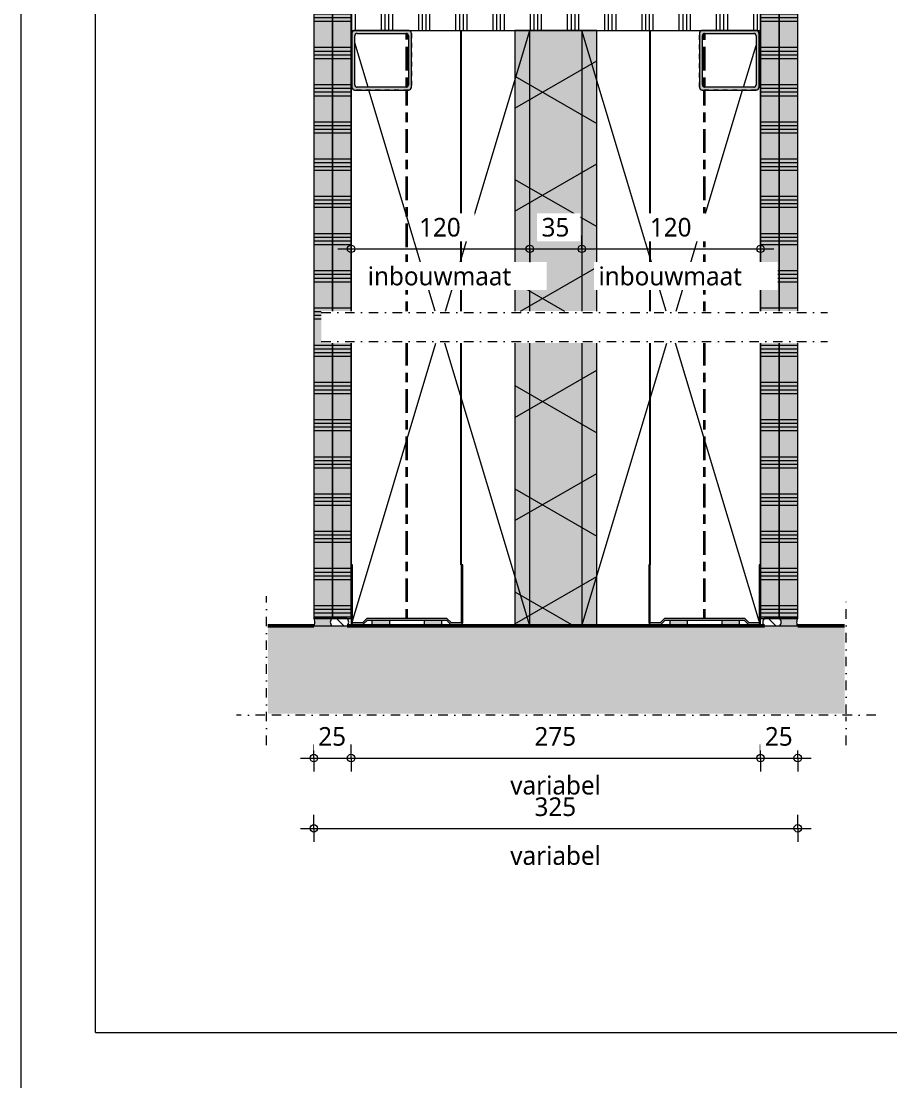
# Model space of a CAD drawing. Header units: millimetres. Extents: x -617 to 12931, y -7813 to -1363.
# Drawn here: x -589 to -6, y -6311 to -5599 of the extents above; entities that cross this region are included whole.
import ezdxf

# ---------------------------------------------------------------- set-up
doc = ezdxf.new("R2010")
doc.units = ezdxf.units.MM
for name, pattern in [('Center', [31.75, 6.35, -4.7625, 15.875, -4.7625]), ('Dash', [6.35, 3.175, -3.175]), ('Dash dot', [15.875, 6.35, -4.7625, 0, -4.7625])]:
    doc.linetypes.add(name, pattern=pattern)
for name, color, linetype, lineweight in [('A-ANNO-DIMS', 211, 'Continuous', 13), ('A-ANNO-DIMS-5', 211, 'Continuous', 13), ('A-DETL', 90, 'Continuous', 13), ('A-DETL-CNTR', 5, 'Center', 35), ('A-DETL-GENF', 92, 'Continuous', 18), ('A-DETL-GENF-HDLN', 1, 'Dash', 18), ('A-DETL-MBND', 5, 'Continuous', 25)]:
    doc.layers.add(name, color=color, linetype=linetype, lineweight=lineweight)
doc.styles.add('Segoe UI_3', font='segoeui.ttf', dxfattribs={"height": 12.5})
doc.dimstyles.new('2_5_mm', dxfattribs={"dimscale": 304.8, "dimtxt": 13.092049, "dimasz": 0.016404, "dimexe": 0.029528, "dimexo": 0.0625, "dimgap": 0.014764, "dimtad": 1, "dimdec": 0, "dimzin": 0, "dimdsep": 46, "dimtxsty": 'Segoe UI_3', "dimblk1": 'DOTBLANK', "dimblk2": 'DOTBLANK', "dimsah": 1, "dimcen": 0.09, "dimdle": 0.029528, "dimazin": 0, "dimtfac": 1, "dimtdec": 4, "dimtix": 1, "dimtmove": 0, "dimatfit": 3, "dimfxl": 0.029528, "dimfxlon": 1, "dimtvp": 1, "dimtfill": 1, "dimtolj": 1, "dimtzin": 0, "dimarcsym": 2})

# ---------------------------------------------------------------- blocks, each defined once
blk = doc.blocks.new('42 isolatie - Type 1-3760053-22_1 Principedetails metalstud')
at = {"layer": 'A-DETL-GENF'}
h = blk.add_hatch(color=256, dxfattribs=at)
h.paths.add_polyline_path([(400.28, 55.8), (210.25, 55.8), (210.25, 0.8), (400.28, 0.8)])
h.paths.add_polyline_path([(188.77, 0.8), (188.77, 55.8), (0.28, 55.8), (0.28, 0.8), (111.44, 0.8)])
at = {"layer": 'A-DETL-GENF', "lineweight": 13}
h = blk.add_hatch(dxfattribs=at)
h.set_pattern_fill('FP_1', color=256, style=0, pattern_type=2)
h.set_pattern_definition([(60, (0, 60.8), (-51.9615, 30), []), (120, (0, 60.8), (-51.9615, -30), [])])
h.paths.add_polyline_path([(400.28, 55.8), (210.25, 55.8), (210.25, 0.8), (400.28, 0.8)])
h.paths.add_polyline_path([(188.77, 0.8), (188.77, 55.8), (0.28, 55.8), (0.28, 0.8), (111.44, 0.8)])
at = {"layer": 'A-DETL-GENF'}
for p, q in [((188.77, 55.8), (0.28, 55.8)), ((0.28, 55.8), (0.28, 0.8)), ((188.77, 55.8), (0.28, 55.8)), ((400.28, 55.8), (210.25, 55.8)), ((400.28, 55.8), (210.25, 55.8)), ((400.28, 0.8), (400.28, 55.8)), ((0.28, 0.8), (188.77, 0.8)), ((0.28, 0.8), (188.77, 0.8)), ((210.25, 0.8), (400.28, 0.8)), ((210.25, 0.8), (400.28, 0.8))]:
    blk.add_line(p, q, dxfattribs=at)
blk = doc.blocks.new('40  gipsplaat - vochtbestendig D12_5-V400-22_1 Principedetails metalstud')
at = {"layer": 'A-DETL-GENF'}
h = blk.add_hatch(color=256, dxfattribs=at)
h.paths.add_polyline_path([(858.86, 12.5), (673.83, 12.5), (673.83, 0), (858.86, 0), (858.86, 2.7)])
h.paths.add_polyline_path([(652.34, 12.5), (194.86, 12.5), (194.86, 0), (652.34, 0)])
h.paths.add_polyline_path([(173.37, 12.5), (0, 12.5), (0, 0), (173.37, 0)])
at = {"layer": 'A-DETL-GENF', "lineweight": 13}
h = blk.add_hatch(dxfattribs=at)
h.set_pattern_fill('FP_498', color=256, style=0, pattern_type=2)
h.set_pattern_definition([(90, (-5151.173, 92.724), (-25, 1e-15), []), (90, (-5153.673, 92.724), (-25, 1e-15), []), (90, (-5156.173, 92.724), (-25, 1e-15), []), (90, (-5158.673, 92.724), (-25, 1e-15), [])])
h.paths.add_polyline_path([(858.86, 2.7), (858.86, 12.5), (673.83, 12.5), (673.83, 0), (858.86, 0), (858.86, 1.79)])
h.paths.add_polyline_path([(652.34, 12.5), (194.86, 12.5), (194.86, 0), (652.34, 0)])
h.paths.add_polyline_path([(173.37, 12.5), (0, 12.5), (0, 0), (173.37, 0)])
at = {"layer": 'A-DETL-GENF'}
for p, q in [((652.34, 12.5), (194.86, 12.5)), ((858.86, 12.5), (673.83, 12.5)), ((858.86, 2.7), (858.86, 12.5)), ((858.86, 2.7), (858.86, 12.5)), ((451.36, 0), (463.86, 0)), ((463.86, 0), (652.34, 0)), ((463.86, 0), (652.34, 0)), ((673.83, 0), (822.86, 0)), ((673.83, 0), (822.86, 0)), ((822.86, 0), (858.86, 0)), ((858.86, 0), (858.86, 2.7)), ((858.86, 0), (858.86, 2.7))]:
    blk.add_line(p, q, dxfattribs=at)
blk = doc.blocks.new('40  gipsplaat - vochtbestendig D12_5-V401-22_1 Principedetails metalstud')
at = {"layer": 'A-DETL-GENF'}
h = blk.add_hatch(color=256, dxfattribs=at)
h.paths.add_polyline_path([(858.86, 0.88), (858.86, 12.5), (673.83, 12.5), (673.83, 0), (858.86, 0), (858.86, 0.35)])
h.paths.add_polyline_path([(652.34, 12.5), (194.86, 12.5), (194.86, 0), (652.34, 0)])
h.paths.add_polyline_path([(173.37, 12.5), (0, 12.49), (0, 0), (173.37, 0), (173.37, 12.49)])
at = {"layer": 'A-DETL-GENF', "lineweight": 13}
h = blk.add_hatch(dxfattribs=at)
h.set_pattern_fill('FP_499', color=256, style=0, pattern_type=2)
h.set_pattern_definition([(90, (-5151.173, 80.224), (-25, 1e-15), []), (90, (-5153.673, 80.224), (-25, 1e-15), []), (90, (-5156.173, 80.224), (-25, 1e-15), []), (90, (-5158.673, 80.224), (-25, 1e-15), [])])
h.paths.add_polyline_path([(858.86, 0.88), (858.86, 12.5), (673.83, 12.5), (673.83, 0), (858.86, 0), (858.86, 0.35)])
h.paths.add_polyline_path([(652.34, 12.5), (194.86, 12.5), (194.86, 0), (652.34, 0)])
h.paths.add_polyline_path([(173.37, 12.5), (0, 12.49), (0, 0), (173.37, 0), (173.37, 12.49)])
at = {"layer": 'A-DETL-GENF'}
for p, q in [((652.34, 12.5), (194.86, 12.5)), ((652.34, 12.5), (194.86, 12.5)), ((858.86, 12.5), (673.83, 12.5)), ((858.86, 12.5), (673.83, 12.5)), ((858.86, 0), (858.86, 12.5)), ((194.86, 0), (652.34, 0)), ((194.86, 0), (652.34, 0)), ((673.83, 0), (858.86, 0)), ((673.83, 0), (858.86, 0))]:
    blk.add_line(p, q, dxfattribs=at)
blk = doc.blocks.new('40  gipsplaat - vochtbestendig D12_5-V402-22_1 Principedetails metalstud')
at = {"layer": 'A-DETL-GENF'}
blk.add_hatch(color=256, dxfattribs=at).paths.add_polyline_path([(858.86, 11.24), (858.86, 12.5), (673.83, 12.5), (673.83, 5), (652.34, 5), (652.34, 12.5), (194.86, 12.5), (194.86, 5), (173.37, 5), (173.37, 12.5), (0, 12.5), (0, 0), (858.86, 0), (858.86, 0.44)])
at = {"layer": 'A-DETL-GENF', "lineweight": 13}
h = blk.add_hatch(dxfattribs=at)
h.set_pattern_fill('FP_500', color=256, style=0, pattern_type=2)
h.set_pattern_definition([(90, (-5151.173, 392.724), (-25, 1e-15), []), (90, (-5153.673, 392.724), (-25, 1e-15), []), (90, (-5156.173, 392.724), (-25, 1e-15), []), (90, (-5158.673, 392.724), (-25, 1e-15), [])])
h.paths.add_polyline_path([(858.86, 11.24), (858.86, 12.5), (673.83, 12.5), (673.83, 5), (652.34, 5), (652.34, 12.5), (194.86, 12.5), (194.86, 5), (173.37, 5), (173.37, 12.5), (0, 12.5), (0, 0), (858.86, 0), (858.86, 0.44)])
at = {"layer": 'A-DETL-GENF'}
for p, q in [((652.34, 12.5), (194.86, 12.5)), ((858.86, 12.5), (673.83, 12.5)), ((858.86, 0), (858.86, 12.5)), ((858.86, 0), (858.86, 12.5)), ((0, 0), (858.86, 0)), ((0, 0), (858.86, 0))]:
    blk.add_line(p, q, dxfattribs=at)
blk = doc.blocks.new('40  gipsplaat - vochtbestendig D12_5-V403-22_1 Principedetails metalstud')
at = {"layer": 'A-DETL-GENF'}
h = blk.add_hatch(color=256, dxfattribs=at)
h.paths.add_polyline_path([(858.86, 12.5), (673.83, 12.5), (673.83, 0), (858.86, 0), (858.86, 10.71)])
h.paths.add_polyline_path([(652.34, 12.5), (194.86, 12.5), (194.86, 0), (652.34, 0)])
h.paths.add_polyline_path([(173.37, 12.5), (0, 12.5), (0, 0), (173.37, 0)])
at = {"layer": 'A-DETL-GENF', "lineweight": 13}
h = blk.add_hatch(dxfattribs=at)
h.set_pattern_fill('FP_501', color=256, style=0, pattern_type=2)
h.set_pattern_definition([(90, (-5151.173, 380.224), (-25, 1e-15), []), (90, (-5153.673, 380.224), (-25, 1e-15), []), (90, (-5156.173, 380.224), (-25, 1e-15), []), (90, (-5158.673, 380.224), (-25, 1e-15), [])])
h.paths.add_polyline_path([(858.86, 10.71), (858.86, 12.5), (673.83, 12.5), (673.83, 0), (858.86, 0), (858.86, 9.8)])
h.paths.add_polyline_path([(652.34, 12.5), (194.86, 12.5), (194.86, 0), (652.34, 0)])
h.paths.add_polyline_path([(173.37, 12.5), (0, 12.5), (0, 0), (173.37, 0)])
at = {"layer": 'A-DETL-GENF'}
for p, q in [((463.86, 12.5), (451.36, 12.5)), ((652.34, 12.5), (463.86, 12.5)), ((652.34, 12.5), (463.86, 12.5)), ((822.86, 12.5), (673.83, 12.5)), ((822.86, 12.5), (673.83, 12.5)), ((858.86, 12.5), (822.86, 12.5)), ((858.86, 9.8), (858.86, 12.5)), ((858.86, 9.8), (858.86, 12.5)), ((858.86, 0), (858.86, 9.8)), ((194.86, 0), (652.34, 0)), ((194.86, 0), (652.34, 0)), ((673.83, 0), (858.86, 0)), ((673.83, 0), (858.86, 0))]:
    blk.add_line(p, q, dxfattribs=at)
blk = doc.blocks.new('20 klos p - Achterliggend-V385-22_1 Principedetails metalstud')
at = {"layer": 'A-DETL-GENF'}
for p, q in [((190.03, 120), (0, 120)), ((0, 120), (190.03, 62.99)), ((400, 120), (211.51, 120)), ((211.51, 63.45), (400, 120)), ((3.33, 1), (190.03, 57.01)), ((211.51, 56.55), (360, 12)), ((362, 11.4), (390, 3)), ((0, 0), (1.54, 0.46)), ((0, 0), (2, 0)), ((41, 0), (190.03, 0)), ((211.51, 0), (400, 0)), ((396.67, 1), (400, 0))]:
    blk.add_line(p, q, dxfattribs=at)
blk = doc.blocks.new('20 klos p - Achterliggend-V386-22_1 Principedetails metalstud')
at = {"layer": 'A-DETL-GENF'}
for p, q in [((2, 120), (0, 120)), ((0, 120), (1.54, 119.54)), ((3.33, 119), (190.03, 62.99)), ((190.03, 120), (41, 120)), ((400, 120), (211.51, 120)), ((362, 108.6), (391.62, 117.49)), ((398.2, 119.46), (400, 120)), ((211.51, 63.45), (360, 108)), ((0, 0), (190.03, 57.01)), ((211.51, 56.55), (400, 0)), ((0, 0), (190.03, 0)), ((211.51, 0), (400, 0))]:
    blk.add_line(p, q, dxfattribs=at)
blk = doc.blocks.new('40  gipsplaat - D12_5-V404-22_1 Principedetails metalstud')
at = {"layer": 'A-DETL-GENF', "lineweight": 13}
h = blk.add_hatch(dxfattribs=at)
h.set_pattern_fill('FP_502', color=256, style=0, pattern_type=2)
h.set_pattern_definition([(270, (-102.724, -5592.53), (25, 1e-15), []), (270, (-105.224, -5592.53), (25, 1e-15), []), (270, (-107.724, -5592.53), (25, 1e-15), []), (270, (-110.224, -5592.53), (25, 1e-15), [])])
h.paths.add_polyline_path([(39.52, 12.5), (0, 12.5), (0, 0), (275, 0), (275, 12.5), (45.29, 12.5)])
at = {"layer": 'A-DETL-GENF'}
for p, q in [((3, 12.5), (0, 12.5)), ((0, 12.5), (0, 0)), ((3, 12.5), (0, 12.5)), ((0, 12.5), (0, 0)), ((39, 12.5), (3, 12.5)), ((236.49, 12.5), (39, 12.5)), ((236.49, 12.5), (39, 12.5)), ((272.49, 12.5), (236.49, 12.5)), ((275, 12.5), (272.49, 12.5)), ((275, 12.5), (272.49, 12.5)), ((275, 0), (275, 12.5)), ((275, 0), (275, 12.5)), ((0, 0), (275, 0)), ((0, 0), (275, 0))]:
    blk.add_line(p, q, dxfattribs=at)
blk = doc.blocks.new('22 metalstud profiel - 75 mm hor-2069737-22_1 Principedetails metalstud')
at = {"layer": 'A-DETL-GENF'}
for points in [[(-29.5, 0), (-36.5, 0), (-37.5, -1), (-37.5, -40), (-36.5, -40), (-36.5, -1), (-29.91, -1), (-26.91, -4), (26.91, -4), (29.91, -1), (36.5, -1), (36.5, -40), (37.5, -40), (37.5, -1), (36.5, 0), (29.5, 0), (26.5, -3), (-26.5, -3)], [(-23.5, 1), (-23.5, -3), (-11.5, -3), (-11.5, 1)], [(11.5, 1), (11.5, -3), (23.5, -3), (23.5, 1)]]:
    blk.add_hatch(color=256, dxfattribs=at).paths.add_polyline_path(points)
for p, q in [((-36.5, 0), (-37.5, -1)), ((-29.5, 0), (-36.5, 0)), ((-26.5, -3), (-29.5, 0)), ((-23.5, 1), (-23.5, -3)), ((-11.5, -3), (-11.5, 1)), ((11.5, 1), (11.5, -3)), ((23.5, -3), (23.5, 1)), ((29.5, 0), (26.5, -3)), ((36.5, 0), (29.5, 0)), ((37.5, -1), (36.5, 0)), ((-37.5, -1), (-37.5, -40)), ((-36.5, -40), (-36.5, -1)), ((-36.5, -1), (-29.91, -1)), ((-29.91, -1), (-26.91, -4)), ((-26.91, -4), (26.91, -4)), ((26.5, -3), (-26.5, -3)), ((26.91, -4), (29.91, -1)), ((29.91, -1), (36.5, -1)), ((36.5, -1), (36.5, -40)), ((37.5, -40), (37.5, -1)), ((-37.5, -40), (-36.5, -40)), ((36.5, -40), (37.5, -40)), ((37.5, -40), (36.5, -40))]:
    blk.add_line(p, q, dxfattribs=at)
blk = doc.blocks.new('00 afbreeklijn 1 s l - Type 1-2338427-22_1 Principedetails metalstud')
at = {"layer": 'A-DETL-GENF', "linetype": 'Dash dot'}
for p, q in [((320, 0), (-20, 0)), ((320, -19.49), (-20, -19.49))]:
    blk.add_line(p, q, dxfattribs=at)
blk = doc.blocks.new('23 vloerweergave - 23 DI vloerweergave s e-V412-22_1 Principedetails metalstud')
at = {"layer": 'A-DETL-GENF', "linetype": 'Dash dot'}
blk.add_hatch(color=256, dxfattribs=at).paths.add_polyline_path([(138.96, -59), (193.67, -59), (193.67, 0), (-193.67, 0), (-193.67, -59), (-25.65, -59)])
for p, q in [((-194.67, -80), (-194.67, 20)), ((194.67, -59), (194.67, 20)), ((-195.67, -60), (-214.67, -60)), ((214.67, -60), (-193.67, -60)), ((194.67, -80), (194.67, -61))]:
    blk.add_line(p, q, dxfattribs=at)
at = {"layer": 'A-DETL-GENF', "lineweight": 50}
for p, q in [((-162.83, 0), (-193.67, 0)), ((139.87, 0), (-140.52, 0)), ((193.67, 0), (162.17, 0))]:
    blk.add_line(p, q, dxfattribs=at)
blk = doc.blocks.new('28 kokerprofiel - 40x40x2-4433244-22_1 Principedetails metalstud')
at = {"layer": 'A-DETL-GENF', "linetype": 'Dash'}
h = blk.add_hatch(color=256, dxfattribs=at)
h.paths.add_polyline_path([(18, -20), (18.52, -19.93), (19, -19.73), (19.41, -19.41), (19.73, -19), (19.93, -18.52), (20, -17.96), (20, 18), (19.93, 18.52), (19.73, 19), (19.41, 19.41), (19, 19.73), (18.52, 19.93), (18, 20), (-18, 20), (-18.52, 19.93), (-19, 19.73), (-19.41, 19.41), (-19.73, 19), (-19.93, 18.52), (-20, 18), (-20, -18), (-19.93, -18.52), (-19.73, -19), (-19.41, -19.41), (-19, -19.73), (-18.52, -19.93), (-18, -20)])
h.paths.add_polyline_path([(16.5, -18), (-16.89, -17.95), (-17.25, -17.8), (-17.56, -17.56), (-17.8, -17.25), (-17.95, -16.89), (-18, -16.5), (-17.95, 16.89), (-17.8, 17.25), (-17.56, 17.56), (-17.25, 17.8), (-16.89, 17.95), (-16.5, 18), (16.89, 17.95), (17.25, 17.8), (17.56, 17.56), (17.8, 17.25), (17.95, 16.89), (18, 16.5), (17.95, -16.89), (17.8, -17.25), (17.56, -17.56), (17.25, -17.8), (16.82, -17.96)])
at = {"layer": 'A-DETL-GENF'}
for p, q in [((-20, 18), (-20, -18)), ((18, 20), (-18, 20)), ((-18, -16.5), (-18, 16.5)), ((-16.5, 18), (16.5, 18)), ((18, 16.5), (18, -16.5)), ((20, -18), (20, 18)), ((-18, -20), (18, -20)), ((16.5, -18), (-16.5, -18))]:
    blk.add_line(p, q, dxfattribs=at)
for centre, radius, start, end in [((-18, 18), 2, 90, 180), ((-16.5, 16.5), 1.5, 90, 180), ((16.5, 16.5), 1.5, 360, 90), ((18, 18), 2, 360, 90), ((-18, -18), 2, 180, 270), ((-16.5, -16.5), 1.5, 180, 270), ((16.5, -16.5), 1.5, 270, 0), ((18, -18), 2, 270, 360)]:
    blk.add_arc(centre, radius, start, end, dxfattribs=at)
at = {"layer": 'A-DETL-GENF-HDLN'}
for p, q in [((-20, -18), (-20, 18)), ((-18, 20), (18, 20)), ((-18, -16.5), (-18, 16.5)), ((-16.5, 18), (16.5, 18)), ((18, 16.5), (18, -16.5)), ((20, 18), (20, -18)), ((18, -20), (-18, -20)), ((16.5, -18), (-16.5, -18))]:
    blk.add_line(p, q, dxfattribs=at)
for centre, radius, start, end in [((-18, 18), 2, 90, 180), ((-16.5, 16.5), 1.5, 90, 180), ((16.5, 16.5), 1.5, 360, 90), ((18, 18), 2, 360, 90), ((-18, -18), 2, 180, 270), ((-16.5, -16.5), 1.5, 180, 270), ((16.5, -16.5), 1.5, 270, 0), ((18, -18), 2, 270, 0)]:
    blk.add_arc(centre, radius, start, end, dxfattribs=at)
blk = doc.blocks.new('30 kitvoeg op rugvulling - holle kitvoeg 5mm br_w_-V418-22_1 Principedetails metalstud')
at = {"layer": 'A-DETL-GENF', "lineweight": 13}
blk.add_hatch(color=256, dxfattribs=at).paths.add_polyline_path([(5, -11.62), (5, 0), (3.33, -0.44), (1.67, -0.44), (0, 0), (0, -12.15), (0.6, -11.62), (1.31, -11.24), (2.1, -11.05), (2.9, -11.05), (3.69, -11.24), (4.4, -11.62), (5, -12.15)])
h = blk.add_hatch(dxfattribs=at)
h.set_pattern_fill('FP_513', color=256, style=0, pattern_type=2)
h.set_pattern_definition([(135, (-6000.03, 67.724), (-10.6066, -10.6066), []), (225, (-6000.03, 67.724), (10.6066, -10.6066), [])])
h.paths.add_polyline_path([(5, -12.15), (4.4, -11.62), (3.69, -11.24), (2.9, -11.05), (2.1, -11.05), (1.31, -11.24), (0.6, -11.62), (0, -12.15), (0, -22.3), (0.6, -22.84), (1.31, -23.21), (2.1, -23.41), (2.9, -23.41), (3.69, -23.21), (4.4, -22.84), (5, -22.3)])
at = {"layer": 'A-DETL-GENF'}
for p, q in [((0, 0), (0, -12.15)), ((5, -12.15), (5, 0))]:
    blk.add_line(p, q, dxfattribs=at)
at = {"layer": 'A-DETL-GENF', "lineweight": 13}
for p, q in [((0, -12.15), (0, -22.3)), ((5, -22.3), (5, -12.15))]:
    blk.add_line(p, q, dxfattribs=at)
for centre, start, end in [((2.5, -14.36), 41.40962, 138.59038), ((2.5, -20.1), 221.40962, 318.59038)]:
    blk.add_arc(centre, 3.33, start, end, dxfattribs=at)
at = {"layer": 'A-DETL-GENF'}
blk.add_open_spline([(5, 0), (4.44, -0.22), (3.33, -0.52), (1.67, -0.52), (0.56, -0.22), (0, 0)], degree=3, dxfattribs=at)
blk = doc.blocks.new('30 kitvoeg op rugvulling - holle kitvoeg 5mm br_w_-4457905-22_1 Principedetails metalstud')
at = {"layer": 'A-DETL-GENF', "lineweight": 13}
h = blk.add_hatch(dxfattribs=at)
h.set_pattern_fill('FP_514', color=256, style=0, pattern_type=2)
h.set_pattern_definition([(135, (-6000.03, 392.724), (-10.6066, -10.6066), []), (225, (-6000.03, 392.724), (10.6066, -10.6066), [])])
h.paths.add_polyline_path([(5, 22.3), (4.4, 22.84), (3.69, 23.21), (2.9, 23.41), (2.1, 23.41), (1.31, 23.21), (0.6, 22.84), (0, 22.3), (0, 12.15), (0.6, 11.62), (1.31, 11.24), (2.1, 11.05), (2.9, 11.05), (3.69, 11.24), (4.4, 11.62), (5, 12.15)])
blk.add_hatch(color=256, dxfattribs=at).paths.add_polyline_path([(5, 0), (5, 12.15), (4.4, 11.62), (3.69, 11.24), (2.9, 11.05), (2.1, 11.05), (1.31, 11.24), (0.6, 11.62), (0, 12.15), (0, 0), (1.67, 0.44), (3.33, 0.44), (3.69, 0.35)])
for p, q in [((0, 22.3), (0, 12.15)), ((5, 12.15), (5, 22.3))]:
    blk.add_line(p, q, dxfattribs=at)
at = {"layer": 'A-DETL-GENF'}
for p, q in [((0, 12.15), (0, 0)), ((5, 0), (5, 12.15))]:
    blk.add_line(p, q, dxfattribs=at)
at = {"layer": 'A-DETL-GENF', "lineweight": 13}
for centre, start, end in [((2.5, 20.1), 41.40962, 138.59038), ((2.5, 14.36), 221.40962, 318.59038)]:
    blk.add_arc(centre, 3.33, start, end, dxfattribs=at)
at = {"layer": 'A-DETL-GENF'}
blk.add_open_spline([(0, 0), (0.56, 0.22), (1.67, 0.52), (3.33, 0.52), (4.44, 0.22), (5, 0)], degree=3, dxfattribs=at)
blk = doc.blocks.new('DIMBLOCK240-22_1 Principedetails metalstud')
at = {"layer": 'A-ANNO-DIMS-5'}
for p, q in [((-367.72, -5751.74), (-367.72, -5742.74)), ((-247.72, -5751.74), (-247.72, -5742.74)), ((-376.72, -5751.74), (-247.72, -5751.74)), ((-367.72, -5751.74), (-367.72, -5760.74)), ((-247.72, -5751.74), (-247.72, -5760.74))]:
    blk.add_line(p, q, dxfattribs=at)
for centre in [(-367.72, -5751.74), (-247.72, -5751.74)]:
    blk.add_circle(centre, 2.5, dxfattribs=at)
at = {"layer": 'A-ANNO-DIMS-5', "color": 0, "insert": (-322.01, -5730.93), "char_height": 12.5, "width": 34.2774, "attachment_point": 1, "line_spacing_factor": 1.142579, "style": 'Segoe UI_3', "bg_fill": 3, "box_fill_scale": 1.25, "bg_fill_color": 9, "bg_fill_true_color": 13158600, "bg_fill_transparency": 0}
blk.add_mtext('120', dxfattribs=at)
at = {"layer": 'A-ANNO-DIMS-5', "color": 0, "insert": (-356.52, -5763.74), "char_height": 12.5, "width": 117.1143, "attachment_point": 1, "line_spacing_factor": 1.142579, "style": 'Segoe UI_3', "bg_fill": 3, "box_fill_scale": 1.25, "bg_fill_color": 9, "bg_fill_true_color": 13158600, "bg_fill_transparency": 0}
blk.add_mtext('inbouwmaat', dxfattribs=at)
blk = doc.blocks.new('_DotBlank')
at = {"color": 0, "linetype": 'ByBlock', "lineweight": -2}
blk.add_line((-0.5, 0), (-1, 0), dxfattribs=at)
blk.add_circle((0, 0), 0.5, dxfattribs=at)
blk = doc.blocks.new('DIMBLOCK241-22_1 Principedetails metalstud')
at = {"layer": 'A-ANNO-DIMS-5'}
for p, q in [((-247.72, -5751.74), (-247.72, -5742.74)), ((-212.72, -5751.74), (-212.72, -5742.74)), ((-247.72, -5751.74), (-212.72, -5751.74)), ((-247.72, -5751.74), (-247.72, -5760.74)), ((-212.72, -5751.74), (-212.72, -5760.74))]:
    blk.add_line(p, q, dxfattribs=at)
for centre in [(-247.72, -5751.74), (-212.72, -5751.74)]:
    blk.add_circle(centre, 2.5, dxfattribs=at)
at = {"layer": 'A-ANNO-DIMS-5', "color": 0, "insert": (-239.75, -5730.93), "char_height": 12.5, "width": 22.8516, "attachment_point": 1, "line_spacing_factor": 1.142579, "style": 'Segoe UI_3', "bg_fill": 3, "box_fill_scale": 1.25, "bg_fill_color": 9, "bg_fill_true_color": 13158600, "bg_fill_transparency": 0}
blk.add_mtext('35', dxfattribs=at)
blk = doc.blocks.new('DIMBLOCK242-22_1 Principedetails metalstud')
at = {"layer": 'A-ANNO-DIMS-5'}
for p, q in [((-212.72, -5751.74), (-212.72, -5742.74)), ((-92.72, -5751.74), (-92.72, -5742.74)), ((-212.72, -5751.74), (-83.72, -5751.74)), ((-212.72, -5751.74), (-212.72, -5760.74)), ((-92.72, -5751.74), (-92.72, -5760.74))]:
    blk.add_line(p, q, dxfattribs=at)
for centre in [(-212.72, -5751.74), (-92.72, -5751.74)]:
    blk.add_circle(centre, 2.5, dxfattribs=at)
at = {"layer": 'A-ANNO-DIMS-5', "color": 0, "insert": (-167.01, -5730.93), "char_height": 12.5, "width": 34.2774, "attachment_point": 1, "line_spacing_factor": 1.142579, "style": 'Segoe UI_3', "bg_fill": 3, "box_fill_scale": 1.25, "bg_fill_color": 9, "bg_fill_true_color": 13158600, "bg_fill_transparency": 0}
blk.add_mtext('120', dxfattribs=at)
at = {"layer": 'A-ANNO-DIMS-5', "color": 0, "insert": (-201.52, -5763.74), "char_height": 12.5, "width": 117.1143, "attachment_point": 1, "line_spacing_factor": 1.142579, "style": 'Segoe UI_3', "bg_fill": 3, "box_fill_scale": 1.25, "bg_fill_color": 9, "bg_fill_true_color": 13158600, "bg_fill_transparency": 0}
blk.add_mtext('inbouwmaat', dxfattribs=at)
blk = doc.blocks.new('DIMBLOCK248-22_1 Principedetails metalstud')
at = {"layer": 'A-ANNO-DIMS-5'}
for p, q in [((-392.72, -6093.76), (-392.72, -6084.76)), ((-367.72, -6093.76), (-367.72, -6084.76)), ((-401.72, -6093.76), (-367.72, -6093.76)), ((-392.72, -6093.76), (-392.72, -6102.76)), ((-367.72, -6093.76), (-367.72, -6102.76))]:
    blk.add_line(p, q, dxfattribs=at)
for centre in [(-392.72, -6093.76), (-367.72, -6093.76)]:
    blk.add_circle(centre, 2.5, dxfattribs=at)
at = {"layer": 'A-ANNO-DIMS-5', "color": 0, "insert": (-389.75, -6072.95), "char_height": 12.5, "width": 22.8516, "attachment_point": 1, "line_spacing_factor": 1.142579, "style": 'Segoe UI_3', "bg_fill": 3, "box_fill_scale": 1.25, "bg_fill_color": 9, "bg_fill_true_color": 13158600, "bg_fill_transparency": 0}
blk.add_mtext('25', dxfattribs=at)
blk = doc.blocks.new('DIMBLOCK249-22_1 Principedetails metalstud')
at = {"layer": 'A-ANNO-DIMS-5'}
for p, q in [((-367.72, -6093.76), (-367.72, -6084.76)), ((-92.72, -6093.76), (-92.72, -6084.76)), ((-367.72, -6093.76), (-92.72, -6093.76)), ((-367.72, -6093.76), (-367.72, -6102.76)), ((-92.72, -6093.76), (-92.72, -6102.76))]:
    blk.add_line(p, q, dxfattribs=at)
for centre in [(-367.72, -6093.76), (-92.72, -6093.76)]:
    blk.add_circle(centre, 2.5, dxfattribs=at)
at = {"layer": 'A-ANNO-DIMS-5', "color": 0, "char_height": 12.5, "attachment_point": 1, "line_spacing_factor": 1.142579, "style": 'Segoe UI_3', "bg_fill": 3, "box_fill_scale": 1.25, "bg_fill_color": 9, "bg_fill_true_color": 13158600, "bg_fill_transparency": 0}
for s, insert, width in [('275', (-244.51, -6072.95), 34.2774), ('variabel', (-260.81, -6105.75), 73.4107)]:
    blk.add_mtext(s, dxfattribs=dict(at, insert=insert, width=width))
blk = doc.blocks.new('DIMBLOCK250-22_1 Principedetails metalstud')
at = {"layer": 'A-ANNO-DIMS-5'}
for p, q in [((-92.72, -6093.76), (-92.72, -6084.76)), ((-67.72, -6093.76), (-67.72, -6084.76)), ((-92.72, -6093.76), (-58.72, -6093.76)), ((-92.72, -6093.76), (-92.72, -6102.76)), ((-67.72, -6093.76), (-67.72, -6102.76))]:
    blk.add_line(p, q, dxfattribs=at)
for centre in [(-92.72, -6093.76), (-67.72, -6093.76)]:
    blk.add_circle(centre, 2.5, dxfattribs=at)
at = {"layer": 'A-ANNO-DIMS-5', "color": 0, "insert": (-89.75, -6072.95), "char_height": 12.5, "width": 22.8516, "attachment_point": 1, "line_spacing_factor": 1.142579, "style": 'Segoe UI_3', "bg_fill": 3, "box_fill_scale": 1.25, "bg_fill_color": 9, "bg_fill_true_color": 13158600, "bg_fill_transparency": 0}
blk.add_mtext('25', dxfattribs=at)
blk = doc.blocks.new('DIMBLOCK251-22_1 Principedetails metalstud')
at = {"layer": 'A-ANNO-DIMS-5'}
for p, q in [((-392.72, -6140.99), (-392.72, -6131.99)), ((-67.72, -6140.99), (-67.72, -6131.99)), ((-401.72, -6140.99), (-58.72, -6140.99)), ((-392.72, -6140.99), (-392.72, -6149.99)), ((-67.72, -6140.99), (-67.72, -6149.99))]:
    blk.add_line(p, q, dxfattribs=at)
for centre in [(-392.72, -6140.99), (-67.72, -6140.99)]:
    blk.add_circle(centre, 2.5, dxfattribs=at)
at = {"layer": 'A-ANNO-DIMS-5', "color": 0, "char_height": 12.5, "attachment_point": 1, "line_spacing_factor": 1.142579, "style": 'Segoe UI_3', "bg_fill": 3, "box_fill_scale": 1.25, "bg_fill_color": 9, "bg_fill_true_color": 13158600, "bg_fill_transparency": 0}
for s, insert, width in [('325', (-244.51, -6120.18), 34.2774), ('variabel', (-260.81, -6152.99), 73.4107)]:
    blk.add_mtext(s, dxfattribs=dict(at, insert=insert, width=width))

msp = doc.modelspace()

# ---------------------------------------------------------------- linework, layer by layer
at = {"layer": 'A-DETL', "lineweight": 18}
for p, q in [((-589.29, -6328.15), (-589.29, -4843.15)), ((-539.29, -6278.15), (-539.29, -5003.15)), ((-539.29, -6278.15), (1460.71, -6278.15))]:
    msp.add_line(p, q, dxfattribs=at)
at = {"layer": 'A-DETL-CNTR'}
for p, q in [((-330.22, -5642.94), (-330.22, -5607.12)), ((-130.22, -5643.03), (-130.22, -5607.03)), ((-330.22, -5793.52), (-330.22, -5645.03)), ((-130.22, -5793.52), (-130.22, -5645.03)), ((-330.22, -6000.03), (-330.22, -5815)), ((-130.22, -6000.03), (-130.22, -5815))]:
    msp.add_line(p, q, dxfattribs=at)
at = {"layer": 'A-DETL-MBND'}
for p, q in [((-293.72, -5793.52), (-293.72, -5605.03)), ((-166.72, -5793.52), (-166.72, -5605.03)), ((-293.72, -5964.03), (-293.72, -5815)), ((-166.72, -5964.03), (-166.72, -5815))]:
    msp.add_line(p, q, dxfattribs=at)

# ---------------------------------------------------------------- block references
at = {"layer": 'A-DETL-GENF'}
for name, p, rotation in [('40  gipsplaat - vochtbestendig D12_5-V402-22_1 Principedetails metalstud', (-392.72, -5141.17), 269.9999999999999), ('40  gipsplaat - vochtbestendig D12_5-V403-22_1 Principedetails metalstud', (-380.22, -5141.17), 269.9999999999999), ('40  gipsplaat - vochtbestendig D12_5-V400-22_1 Principedetails metalstud', (-92.72, -5141.17), 269.9999999999999), ('40  gipsplaat - vochtbestendig D12_5-V401-22_1 Principedetails metalstud', (-80.22, -5141.17), 269.9999999999999), ('40  gipsplaat - D12_5-V404-22_1 Principedetails metalstud', (-92.72, -5592.53), 180), ('20 klos p - Achterliggend-V386-22_1 Principedetails metalstud', (-247.72, -6005.03), 89.99999999999991), ('42 isolatie - Type 1-3760053-22_1 Principedetails metalstud', (-258.52, -5604.75), 269.9999999999999), ('20 klos p - Achterliggend-V385-22_1 Principedetails metalstud', (-92.72, -6005.03), 89.99999999999991), ('22 metalstud profiel - 75 mm hor-2069737-22_1 Principedetails metalstud', (-330.22, -6004.03), 180), ('22 metalstud profiel - 75 mm hor-2069737-22_1 Principedetails metalstud', (-130.22, -6004.03), 180)]:
    msp.add_blockref(name, p, dxfattribs=dict(at, rotation=rotation))
at = {"layer": 'A-DETL-GENF', "linetype": 'Dash dot', "rotation": 180}
msp.add_blockref('00 afbreeklijn 1 s l - Type 1-2338427-22_1 Principedetails metalstud', (-67.72, -5814), dxfattribs=at)
at = {"layer": 'A-DETL-GENF', "linetype": 'Dash dot'}
msp.add_blockref('23 vloerweergave - 23 DI vloerweergave s e-V412-22_1 Principedetails metalstud', (-229.9, -6005.03), dxfattribs=at)
at = {"layer": 'A-DETL-GENF', "lineweight": 13}
for name, p, rotation in [('30 kitvoeg op rugvulling - holle kitvoeg 5mm br_w_-4457905-22_1 Principedetails metalstud', (-392.72, -6000.03), 270.0000000000002), ('30 kitvoeg op rugvulling - holle kitvoeg 5mm br_w_-V418-22_1 Principedetails metalstud', (-67.72, -6000.03), 269.9999999999999)]:
    msp.add_blockref(name, p, dxfattribs=dict(at, rotation=rotation))
at = {"layer": 'A-DETL-GENF-HDLN'}
for p in [(-347.21, -5625.03), (-113.72, -5625.03)]:
    msp.add_blockref('28 kokerprofiel - 40x40x2-4433244-22_1 Principedetails metalstud', p, dxfattribs=at)

# ---------------------------------------------------------------- next in the draw order: dimensions: what is measured, and where the dimension line sits
at = {"layer": 'A-ANNO-DIMS'}
dim = msp.add_linear_dim(base=(-247.72, -5751.74), p1=(-367.72, -5742.74), p2=(-247.72, -5742.74), text='<>\\Xinbouwmaat', dimstyle='2_5_mm', override={"dimpost": '<>', "dimfxl": 120}, dxfattribs=at)
dim.commit()
dim.dimension.update_dxf_attribs({"geometry": 'DIMBLOCK240-22_1 Principedetails metalstud', "text_midpoint": (-307.72, -5751.74)})
dim = msp.add_linear_dim(base=(-367.72, -6093.76), p1=(-392.72, -6084.76), p2=(-367.72, -6084.76), dimstyle='2_5_mm', override={"dimpost": '<>', "dimfxl": 25}, dxfattribs=at)
dim.commit()
dim.dimension.update_dxf_attribs({"geometry": 'DIMBLOCK248-22_1 Principedetails metalstud', "text_midpoint": (-380.22, -6082.79)})

# ---------------------------------------------------------------- next in the draw order: dimensions: what is measured, and where the dimension line sits
dim = msp.add_linear_dim(base=(-212.72, -5751.74), p1=(-247.72, -5742.74), p2=(-212.72, -5742.74), dimstyle='2_5_mm', override={"dimpost": '<>', "dimfxl": 35}, dxfattribs=at)
dim.commit()
dim.dimension.update_dxf_attribs({"geometry": 'DIMBLOCK241-22_1 Principedetails metalstud', "text_midpoint": (-230.22, -5740.78)})
dim = msp.add_linear_dim(base=(-92.72, -6093.76), p1=(-367.72, -6084.76), p2=(-92.72, -6084.76), text='<>\\Xvariabel', dimstyle='2_5_mm', override={"dimpost": '<>', "dimfxl": 275}, dxfattribs=at)
dim.commit()
dim.dimension.update_dxf_attribs({"geometry": 'DIMBLOCK249-22_1 Principedetails metalstud', "text_midpoint": (-230.22, -6093.76)})

# ---------------------------------------------------------------- next in the draw order: dimensions: what is measured, and where the dimension line sits
for base, p1, p2, text, override, picture, middle in [((-92.72, -5751.74), (-212.72, -5742.74), (-92.72, -5742.74), '<>\\Xinbouwmaat', {"dimpost": '<>', "dimfxl": 120}, 'DIMBLOCK242-22_1 Principedetails metalstud', (-152.72, -5751.74)), ((-67.72, -6140.99), (-392.72, -6131.99), (-67.72, -6131.99), '<>\\Xvariabel', {"dimpost": '<>', "dimfxl": 325}, 'DIMBLOCK251-22_1 Principedetails metalstud', (-230.22, -6140.99))]:
    dim = msp.add_linear_dim(base=base, p1=p1, p2=p2, text=text, dimstyle='2_5_mm', override=override, dxfattribs=at)
    dim.commit()
    dim.dimension.update_dxf_attribs({"geometry": picture, "text_midpoint": middle})
dim = msp.add_linear_dim(base=(-67.72, -6093.76), p1=(-92.72, -6084.76), p2=(-67.72, -6084.76), dimstyle='2_5_mm', override={"dimpost": '<>', "dimfxl": 25}, dxfattribs=at)
dim.commit()
dim.dimension.update_dxf_attribs({"geometry": 'DIMBLOCK250-22_1 Principedetails metalstud', "text_midpoint": (-80.22, -6082.79)})

doc.saveas('drawing.dxf')
